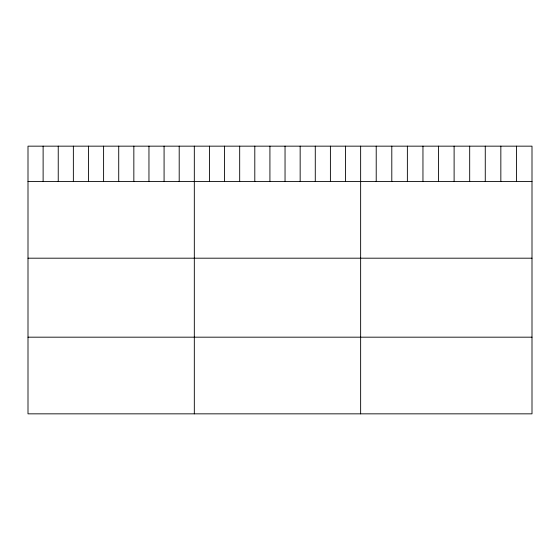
<?xml version="1.0" encoding="UTF-8"?>
<svg xmlns="http://www.w3.org/2000/svg" width="560" height="560" viewBox="0 0 560 560"><rect width="100%" height="100%" fill="white"/><g stroke="black" fill="none" stroke-linecap="round" stroke-linejoin="round"><path stroke-width="0.84" d="M532 181.524L532 413.84L28 413.84L28 146.16L532 146.16L532 181.524L28 181.524M28 258.188L532 258.188M28 337.176L532 337.176M516.425 146.16L516.425 181.524M500.843 146.16L500.843 181.524M485.268 146.16L485.268 181.524M469.686 146.16L469.686 181.524M454.111 146.16L454.111 181.524M438.529 146.16L438.529 181.524M422.954 146.16L422.954 181.524M407.372 146.16L407.372 181.524M391.797 146.16L391.797 181.524M376.215 146.16L376.215 181.524M360.64 146.16L360.64 413.84M345.52 146.16L345.52 181.524M330.4 146.16L330.4 181.524M315.28 146.16L315.28 181.524M300.16 146.16L300.16 181.524M285.04 146.16L285.04 181.524M269.92 146.16L269.92 181.524M254.8 146.16L254.8 181.524M239.68 146.16L239.68 181.524M224.56 146.16L224.56 181.524M209.44 146.16L209.44 181.524M194.32 146.16L194.32 413.84M179.2 146.16L179.2 181.524M164.08 146.16L164.08 181.524M148.96 146.16L148.96 181.524M133.84 146.16L133.84 181.524M118.72 146.16L118.72 181.524M103.6 146.16L103.6 181.524M88.48 146.16L88.48 181.524M73.36 146.16L73.36 181.524M58.24 146.16L58.24 181.524M43.12 146.16L43.12 181.524"/></g></svg>
